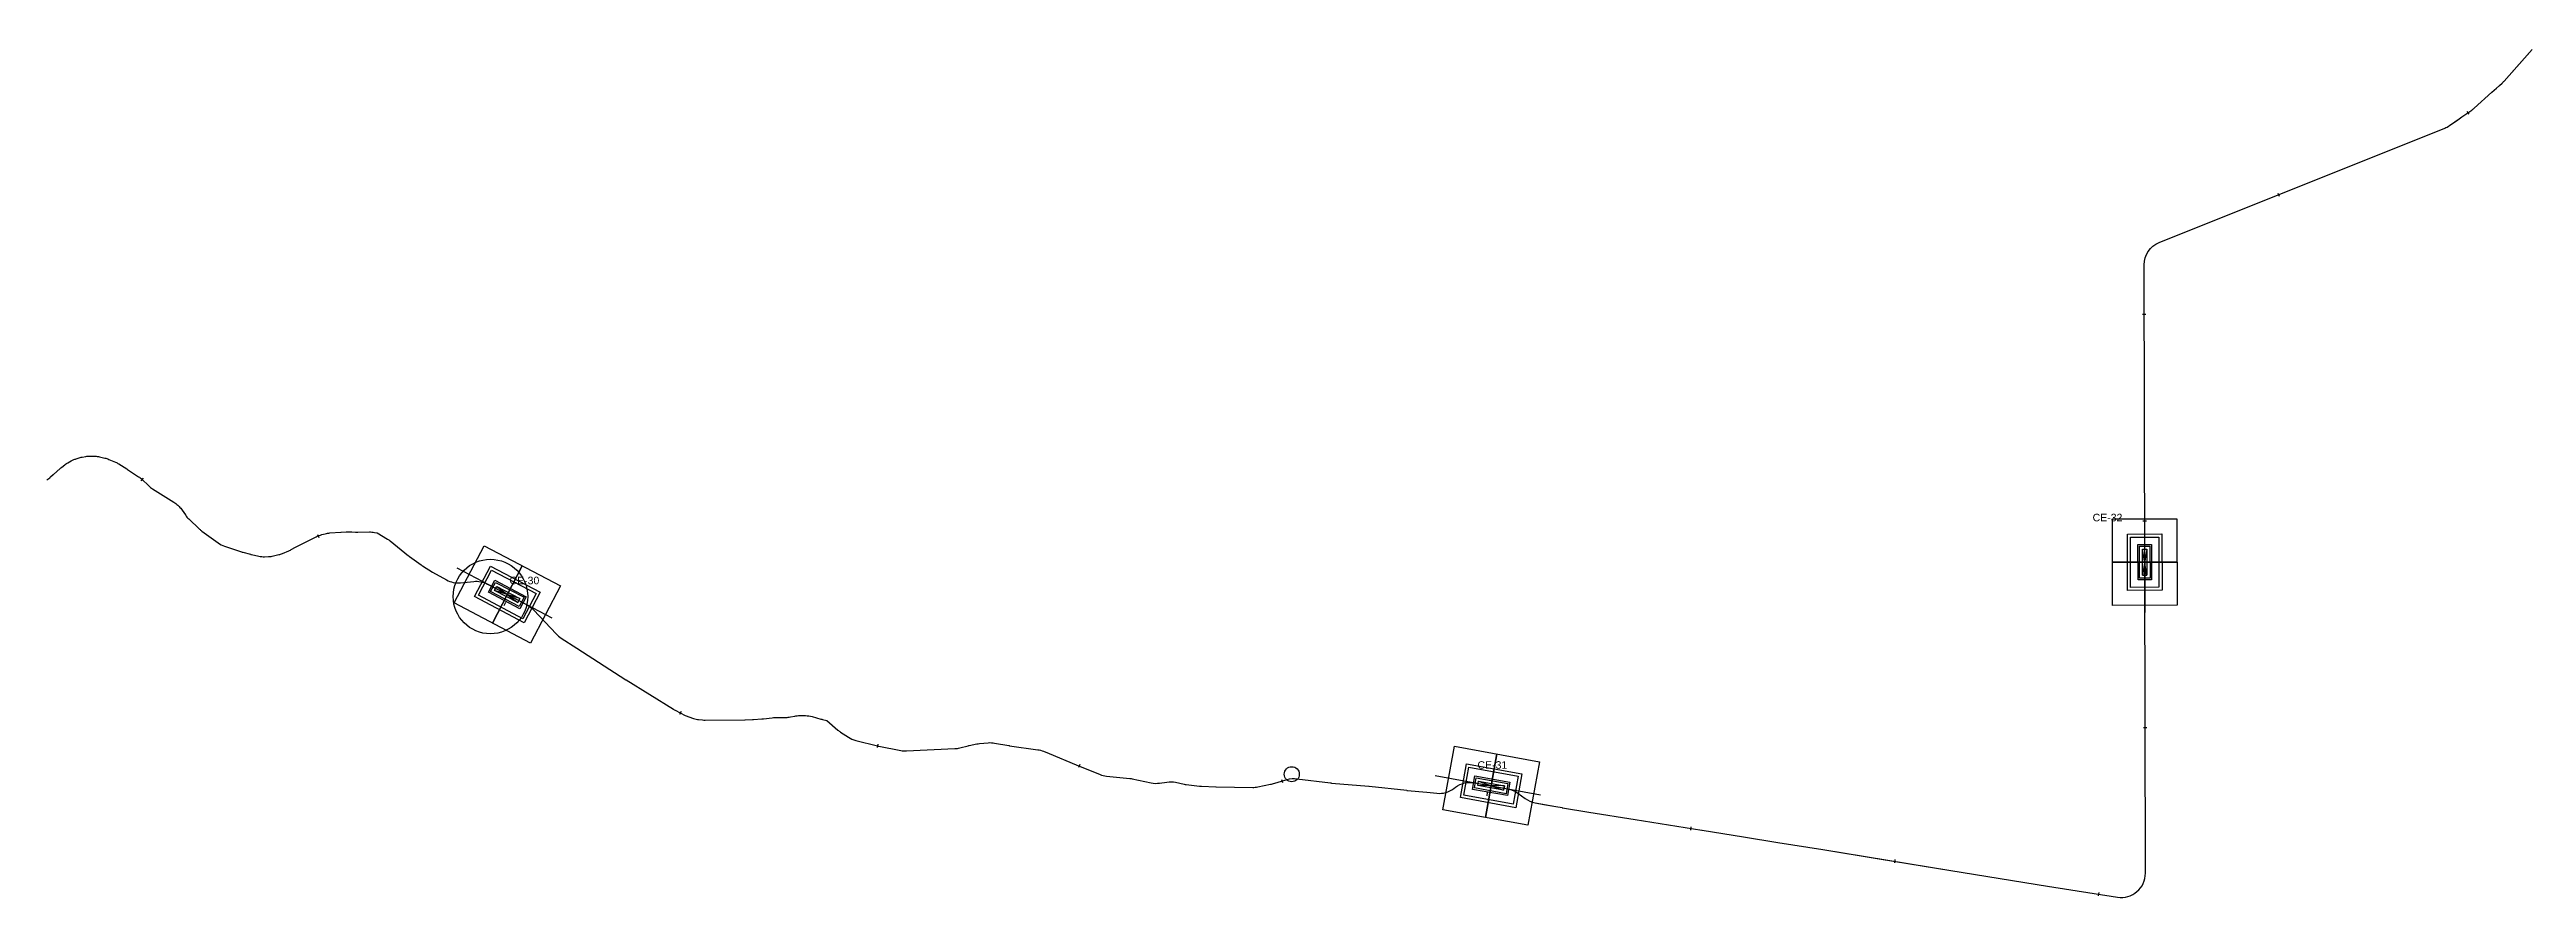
# Model space of a CAD drawing. Header units: metres. Extents: x 454908 to 510509, y 4717009 to 4730077.
# Drawn here: x 491577 to 493222, y 4723956 to 4724519 of the extents above; entities that cross this region are included whole.
import ezdxf

# ---------------------------------------------------------------- set-up
doc = ezdxf.new("R2010")
doc.units = ezdxf.units.M
doc.header["$LTSCALE"] = 0.01
doc.header["$MEASUREMENT"] = 0
doc.layers.get('0').update_dxf_attribs({"lineweight": 0})
for name, color, linetype in [('....pat directa', 5, 'Continuous'), ('10TRZ_LINEA_PK', 4, 'Continuous'), ('CE', 7, 'Continuous')]:
    doc.layers.add(name, color=color, linetype=linetype)
doc.layers.add('LEAR TRAMOS SUBTERRANEOS 2c', color=7, linetype='Continuous', lineweight=0)
doc.styles.get("Standard").update_dxf_attribs({"font": 'arial.ttf'})

# ---------------------------------------------------------------- blocks, each defined once
blk = doc.blocks.new('pkp')
at = {"layer": '10TRZ_LINEA_PK'}
blk.add_line((0, 1.125), (0, -1.125), dxfattribs=at)
blk = doc.blocks.new('lpkp')
at = {"layer": '10TRZ_LINEA_PK'}
blk.add_line((0, 1.125), (0, -1.125), dxfattribs=at)
blk = doc.blocks.new('A$Cf7c1e7a3')
at = {"color": 3}
for points in [[(17.8, 39.7), (43.2, 5.1)], [(17.8, 39.7), (43.2, 5.1)], [(43.2, 5.1), (17.8, 39.7)]]:
    blk.add_lwpolyline(points, dxfattribs=at)
at = {"layer": '10TRZ_LINEA_PK', "color": 5}
for points in [[(41, 56.6), (66.3, 22), (20, -11.9), (-5.3, 22.7)], [(38.8, 42.6), (52.4, 24.2), (22.2, 2.1), (8.7, 20.5)], [(37.4, 33), (42.7, 25.7), (23.7, 11.7), (18.3, 19.1)]]:
    blk.add_lwpolyline(points, close=True, dxfattribs=at)
at = {"layer": '10TRZ_LINEA_PK', "color": 41, "true_color": 0xf4ee51}
blk.add_lwpolyline([(0, 0), (57.5, 42.1)], dxfattribs=at)
at = {"layer": '10TRZ_LINEA_PK', "color": 1}
for points in [[(38.4, 39.8), (49.6, 24.6), (22.6, 4.9), (11.5, 20.1)], [(37.1, 31.5), (41.2, 25.9), (23.9, 13.3), (19.9, 18.8)], [(36.7, 28.7), (38.4, 26.3), (24.4, 16), (22.6, 18.4), (36.7, 28.7)]]:
    blk.add_lwpolyline(points, close=True, dxfattribs=at)
at = {"layer": '10TRZ_LINEA_PK', "color": 5}
blk.add_lwpolyline([(43.2, 5.1), (17.8, 39.7)], dxfattribs=at)
at = {"layer": '10TRZ_LINEA_PK', "color": 1}
blk.add_lwpolyline([(22.6, 18.4), (38.4, 26.3), (36.7, 28.7), (24.4, 16)], dxfattribs=at)

msp = doc.modelspace()

# ---------------------------------------------------------------- linework, layer by layer
at = {"layer": '....pat directa', "color": 7}
msp.add_lwpolyline([(491575.238, 4724233.289), (491577.088, 4724234.723, 0.01284982), (491577.725, 4724235.243), (491579.45, 4724236.728, 0.00436003), (491579.66, 4724236.912), (491584.13, 4724240.897, -0.0191903), (491585.077, 4724241.678), (491587.084, 4724243.208, -0.02285335), (491588.286, 4724244.04), (491588.442, 4724244.138, -0.01201004), (491589.103, 4724244.531), (491591.414, 4724245.83, -0.03122329), (491593.212, 4724246.697), (491593.89, 4724246.973, -0.01152953), (491594.579, 4724247.236), (491595.909, 4724247.708, -0.04323383), (491598.582, 4724248.404), (491601.064, 4724248.825, -0.0499237), (491604.243, 4724249.043), (491607.123, 4724248.952, -0.04851185), (491610.195, 4724248.556), (491613.715, 4724247.749, -0.04451845), (491616.419, 4724246.87), (491620.816, 4724244.994, -0.03673322), (491622.902, 4724243.917), (491628.329, 4724240.589, -0.00951032), (491628.842, 4724240.261), (491636.147, 4724235.389, -0.04325341), (491638.305, 4724233.664), (491642.857, 4724229.328, 0.04981615), (491645.366, 4724227.374), (491659.538, 4724218.451, -0.05141249), (491662.121, 4724216.427), (491662.983, 4724215.596, -0.05213842), (491665.124, 4724213.049), (491667.221, 4724209.951, 0.05479813), (491669.486, 4724207.287), (491676.57, 4724200.597, 0.03235812), (491678.162, 4724199.276), (491688.956, 4724191.449, 0.07571968), (491693.238, 4724189.24), (491704.386, 4724185.482, 0.01626628), (491705.382, 4724185.182), (491710.407, 4724183.845, 0.0112939), (491711.11, 4724183.675), (491715.979, 4724182.612, 0.0611207), (491719.859, 4724182.251), (491722.413, 4724182.326, 0.05337152), (491725.788, 4724182.788), (491729.337, 4724183.666, 0.03751821), (491731.615, 4724184.414), (491735.954, 4724186.211, 0.03484678), (491737.947, 4724187.204), (491739.927, 4724188.37, -0.01676395), (491740.869, 4724188.882), (491753.586, 4724195.26, -0.02066676), (491754.791, 4724195.803), (491755.976, 4724196.279, -0.03011732), (491757.802, 4724196.889), (491760.087, 4724197.501, -0.04900592), (491763.174, 4724198.011), (491770.534, 4724198.497, -0.00058934), (491770.571, 4724198.499), (491774.086, 4724198.723, -0.00376492), (491774.327, 4724198.737), (491775.875, 4724198.812, -0.02978803), (491777.78, 4724198.791), (491780.287, 4724198.613, 0.02141302), (491781.656, 4724198.575), (491789.425, 4724198.692, -0.05201645), (491792.732, 4724198.397), (491794.688, 4724198.015), (491801.391, 4724193.989, -0.03397707), (491803.172, 4724192.746), (491815.453, 4724182.88, 0.01250885), (491816.09, 4724182.395), (491823.841, 4724176.781, 0.01467424), (491824.618, 4724176.253), (491831.387, 4724171.933), (491840.588, 4724166.853, 0.15372686), (491850.01, 4724164.95), (491858.683, 4724165.871, -0.1483958), (491867.81, 4724164.126), (491894.22, 4724150.258, -0.08416456), (491898.473, 4724147.015), (491913.621, 4724130.801, 0.06264756), (491916.69, 4724128.246), (491927.12, 4724121.573, -0.00085126), (491927.166, 4724121.544), (491959.684, 4724100.584, 0.00432376), (491959.918, 4724100.436), (491991.32, 4724080.956, 0.02023941), (491992.447, 4724080.318), (491999.18, 4724076.862, 0.04097714), (492001.599, 4724075.861), (492004.768, 4724074.844, 0.05322273), (492008.094, 4724074.156), (492010.724, 4724073.898, 0.02648672), (492012.417, 4724073.822), (492038.844, 4724074.037, 0.00296597), (492039.034, 4724074.039), (492043.782, 4724074.134, 0.01058148), (492044.458, 4724074.162), (492050.17, 4724074.519, 0.01533548), (492051.147, 4724074.61), (492056.864, 4724075.32, -0.02809714), (492058.657, 4724075.441), (492066.033, 4724075.525, 0.04704403), (492069.021, 4724075.841), (492071.934, 4724076.429, -0.05012534), (492075.118, 4724076.746), (492079.126, 4724076.742, -0.06948057), (492083.508, 4724076.126), (492089.306, 4724074.468, 0.01639613), (492090.324, 4724074.213), (492093.186, 4724073.594), (492100.618, 4724067.112, 0.03398255), (492102.349, 4724065.798), (492107.584, 4724062.358, 0.08393392), (492112.468, 4724060.213), (492126.873, 4724056.59, 0.01471414), (492127.792, 4724056.388), (492142.448, 4724053.607, 0.05860115), (492146.177, 4724053.344), (492178.327, 4724054.843, 0.05088664), (492181.539, 4724055.323), (492187.081, 4724056.738, -0.01166045), (492187.808, 4724056.906), (492192.758, 4724057.926, -0.02794905), (492194.526, 4724058.189), (492200.415, 4724058.73, -0.06701488), (492204.681, 4724058.549), (492214.047, 4724056.883, 0.00850988), (492214.585, 4724056.796), (492233.304, 4724054.119, -0.06230156), (492237.135, 4724053.073), (492240.866, 4724051.536), (492258.806, 4724044.142, 0.00145282), (492258.892, 4724044.107), (492274.679, 4724037.707, 0.07048434), (492279.034, 4724036.621), (492294.449, 4724035.018, -0.0257989), (492296.079, 4724034.763), (492308.667, 4724032.121, 0.08815842), (492314.263, 4724031.948), (492319.129, 4724032.658, -0.08968571), (492324.82, 4724032.465), (492330.461, 4724031.245, 0.02345657), (492331.941, 4724030.997), (492340.752, 4724029.943, 0.02198807), (492342.154, 4724029.838), (492351.671, 4724029.541, 0.00339959), (492351.888, 4724029.536), (492376.062, 4724029.112, 0.05449771), (492379.525, 4724029.429), (492387.959, 4724031.141, 0.02158159), (492389.299, 4724031.474), (492398.971, 4724034.324, -0.10323913), (492405.487, 4724034.851), (492427.705, 4724032.061, 0.00971351), (492428.324, 4724031.995), (492453.147, 4724029.853, -0.00511344), (492453.473, 4724029.821), (492478.488, 4724027.146, 0.00204905), (492478.618, 4724027.132), (492491.739, 4724025.838), (492498.388, 4724025.175, 0.1899594), (492509.677, 4724028.373), (492510.737, 4724029.182, -0.21081892), (492523.297, 4724032.202), (492545.548, 4724028.163, -0.114815), (492552.204, 4724025.284), (492556.97, 4724021.759, 0.114815), (492563.627, 4724018.88), (492569.524, 4724017.809), (492577.337, 4724016.391, 0.001888), (492577.456, 4724016.37), (492581.618, 4724015.647, 0.00218466), (492581.756, 4724015.623), (492599.377, 4724012.72, 0.00079786), (492599.427, 4724012.712), (492630.165, 4724007.748, 0.00008085), (492630.17, 4724007.748), (492674.444, 4724000.613, 0.00086244), (492674.498, 4724000.604), (492702.122, 4723996.25, -0.00047946), (492702.153, 4723996.246), (492724.919, 4723992.613, -0.00057035), (492724.955, 4723992.607), (492754.789, 4723987.776, 0.00000542), (492754.789, 4723987.776), (492792.145, 4723981.729), (492839.795, 4723974.014, -0.00000145), (492839.795, 4723974.014), (492904.032, 4723963.614, -0.00000164), (492904.032, 4723963.614), (492950.487, 4723956.235, 0.46180639), (492968.997, 4723972.072), (492968.116, 4724375.945, -0.30717552), (492978.169, 4724390.833), (493167.777, 4724466.757, 0.05710797), (493170.983, 4724468.487), (493175.542, 4724471.667), (493179.188, 4724474.211), (493185.788, 4724478.814, 0.03006493), (493187.296, 4724480.007), (493199.176, 4724490.622, 0.00004334), (493199.178, 4724490.624), (493202.113, 4724493.248, 0.00026403), (493202.125, 4724493.259), (493204.199, 4724495.117), (493205.933, 4724496.67, 0.02905222), (493207.242, 4724497.988), (493210.519, 4724501.693), (493217.273, 4724509.33), (493225.788, 4724518.958, 0.00346212)], format="xyb", dxfattribs=at)
at = {"layer": '....pat directa'}
msp.add_circle((491869.837, 4724155.813), 24.754, dxfattribs=at)
at = {"layer": '....pat directa', "color": 3}
msp.add_circle((492402.039, 4724037.834), 5.003, dxfattribs=at)
at = {"layer": 'LEAR TRAMOS SUBTERRANEOS 2c'}
msp.add_lwpolyline([(491575.238, 4724233.289), (491577.088, 4724234.723, 0.01284982), (491577.725, 4724235.243), (491579.45, 4724236.728, 0.00436003), (491579.66, 4724236.912), (491584.13, 4724240.897, -0.0191903), (491585.077, 4724241.678), (491587.084, 4724243.208, -0.02285335), (491588.286, 4724244.04), (491588.442, 4724244.138, -0.01201004), (491589.103, 4724244.531), (491591.414, 4724245.83, -0.03122329), (491593.212, 4724246.697), (491593.89, 4724246.973, -0.01152953), (491594.579, 4724247.236), (491595.909, 4724247.708, -0.04323383), (491598.582, 4724248.404), (491601.064, 4724248.825, -0.0499237), (491604.243, 4724249.043), (491607.123, 4724248.952, -0.04851185), (491610.195, 4724248.556), (491613.715, 4724247.749, -0.04451845), (491616.419, 4724246.87), (491620.816, 4724244.994, -0.03673322), (491622.902, 4724243.917), (491628.329, 4724240.589, -0.00951032), (491628.842, 4724240.261), (491636.147, 4724235.389, -0.04325341), (491638.305, 4724233.664), (491642.857, 4724229.328, 0.04981615), (491645.366, 4724227.374), (491659.538, 4724218.451, -0.05141249), (491662.121, 4724216.427), (491662.983, 4724215.596, -0.05213842), (491665.124, 4724213.049), (491667.221, 4724209.951, 0.05479813), (491669.486, 4724207.287), (491676.57, 4724200.597, 0.03235812), (491678.162, 4724199.276), (491688.956, 4724191.449, 0.07571968), (491693.238, 4724189.24), (491704.386, 4724185.482, 0.01626628), (491705.382, 4724185.182), (491710.407, 4724183.845, 0.0112939), (491711.11, 4724183.675), (491715.979, 4724182.612, 0.0611207), (491719.859, 4724182.251), (491722.413, 4724182.326, 0.05337152), (491725.788, 4724182.788), (491729.337, 4724183.666, 0.03751821), (491731.615, 4724184.414), (491735.954, 4724186.211, 0.03484678), (491737.947, 4724187.204), (491739.927, 4724188.37, -0.01676395), (491740.869, 4724188.882), (491753.586, 4724195.26, -0.02066676), (491754.791, 4724195.803), (491755.976, 4724196.279, -0.03011732), (491757.802, 4724196.889), (491760.087, 4724197.501, -0.04900592), (491763.174, 4724198.011), (491770.534, 4724198.497, -0.00058934), (491770.571, 4724198.499), (491774.086, 4724198.723, -0.00376492), (491774.327, 4724198.737), (491775.875, 4724198.812, -0.02978803), (491777.78, 4724198.791), (491780.287, 4724198.613, 0.02141302), (491781.656, 4724198.575), (491789.425, 4724198.692, -0.05201645), (491792.732, 4724198.397), (491794.688, 4724198.015), (491801.391, 4724193.989, -0.03397707), (491803.172, 4724192.746), (491815.453, 4724182.88, 0.01250885), (491816.09, 4724182.395), (491823.841, 4724176.781, 0.01467424), (491824.618, 4724176.253), (491831.387, 4724171.933), (491840.588, 4724166.853, 0.15372686), (491850.01, 4724164.95), (491858.683, 4724165.871, -0.1483958), (491867.81, 4724164.126), (491894.22, 4724150.258, -0.08416456), (491898.473, 4724147.015), (491913.621, 4724130.801, 0.06264756), (491916.69, 4724128.246), (491927.12, 4724121.573, -0.00085126), (491927.166, 4724121.544), (491959.684, 4724100.584, 0.00432376), (491959.918, 4724100.436), (491991.32, 4724080.956, 0.02023941), (491992.447, 4724080.318), (491999.18, 4724076.862, 0.04097714), (492001.599, 4724075.861), (492004.768, 4724074.844, 0.05322273), (492008.094, 4724074.156), (492010.724, 4724073.898, 0.02648672), (492012.417, 4724073.822), (492038.844, 4724074.037, 0.00296597), (492039.034, 4724074.039), (492043.782, 4724074.134, 0.01058148), (492044.458, 4724074.162), (492050.17, 4724074.519, 0.01533548), (492051.147, 4724074.61), (492056.864, 4724075.32, -0.02809714), (492058.657, 4724075.441), (492066.033, 4724075.525, 0.04704403), (492069.021, 4724075.841), (492071.934, 4724076.429, -0.05012534), (492075.118, 4724076.746), (492079.126, 4724076.742, -0.06948057), (492083.508, 4724076.126), (492089.306, 4724074.468, 0.01639613), (492090.324, 4724074.213), (492093.186, 4724073.594), (492100.618, 4724067.112, 0.03398255), (492102.349, 4724065.798), (492107.584, 4724062.358, 0.08393392), (492112.468, 4724060.213), (492126.873, 4724056.59, 0.01471414), (492127.792, 4724056.388), (492142.448, 4724053.607, 0.05860115), (492146.177, 4724053.344), (492178.327, 4724054.843, 0.05088664), (492181.539, 4724055.323), (492187.081, 4724056.738, -0.01166045), (492187.808, 4724056.906), (492192.758, 4724057.926, -0.02794905), (492194.526, 4724058.189), (492200.415, 4724058.73, -0.06701488), (492204.681, 4724058.549), (492214.047, 4724056.883, 0.00850988), (492214.585, 4724056.796), (492233.304, 4724054.119, -0.06230156), (492237.135, 4724053.073), (492258.806, 4724044.142, 0.00145282), (492258.892, 4724044.107), (492274.679, 4724037.707, 0.07048434), (492279.034, 4724036.621), (492294.449, 4724035.018, -0.0257989), (492296.079, 4724034.763), (492308.667, 4724032.121, 0.08815842), (492314.263, 4724031.948), (492319.129, 4724032.658, -0.08968571), (492324.82, 4724032.465), (492330.461, 4724031.245, 0.02345657), (492331.941, 4724030.997), (492340.752, 4724029.943, 0.02198807), (492342.154, 4724029.838), (492351.671, 4724029.541, 0.00339959), (492351.888, 4724029.536), (492376.062, 4724029.112, 0.05449771), (492379.525, 4724029.429), (492387.959, 4724031.141, 0.02158159), (492389.299, 4724031.474), (492398.971, 4724034.324, -0.10323913), (492405.487, 4724034.851), (492427.705, 4724032.061, 0.00971351), (492428.324, 4724031.995), (492453.147, 4724029.853, -0.00511344), (492453.473, 4724029.821), (492478.488, 4724027.146, 0.00204905), (492478.618, 4724027.132), (492491.739, 4724025.838), (492498.388, 4724025.175, 0.1899594), (492509.677, 4724028.373), (492510.737, 4724029.182, -0.21081892), (492523.297, 4724032.202), (492545.548, 4724028.163, -0.114815), (492552.204, 4724025.284), (492556.97, 4724021.759, 0.114815), (492563.627, 4724018.88), (492577.337, 4724016.391, 0.001888), (492577.456, 4724016.37), (492581.618, 4724015.647, 0.00218466), (492581.756, 4724015.623), (492599.377, 4724012.72, 0.00079786), (492599.427, 4724012.712), (492630.165, 4724007.748, 0.00008085), (492630.17, 4724007.748), (492674.444, 4724000.613, 0.00086244), (492674.498, 4724000.604), (492702.122, 4723996.25, -0.00047946), (492702.153, 4723996.246), (492724.919, 4723992.613, -0.00057035), (492724.955, 4723992.607), (492754.789, 4723987.776, 0.00000542), (492754.789, 4723987.776), (492839.795, 4723974.014, -0.00000145), (492839.795, 4723974.014), (492904.032, 4723963.614, -0.00000164), (492904.032, 4723963.614), (492950.487, 4723956.235, 0.46180639), (492968.997, 4723972.072), (492968.116, 4724375.945, -0.30717552), (492978.169, 4724390.833), (493167.777, 4724466.757, 0.05710797), (493170.983, 4724468.487), (493185.788, 4724478.814, 0.03006493), (493187.296, 4724480.007), (493199.176, 4724490.622, 0.00004334), (493199.178, 4724490.624), (493202.113, 4724493.248, 0.00026403), (493202.125, 4724493.259), (493205.933, 4724496.67, 0.02905222), (493207.242, 4724497.988), (493225.788, 4724518.958, 0.00346212)], format="xyb", dxfattribs=at)

# ---------------------------------------------------------------- block references
at = {"layer": '10TRZ_LINEA_PK'}
for name, p, rotation in [('lpkp', (493183.041, 4724476.898), 34.89629911772185), ('lpkp', (493057.446, 4724422.578), 21.82231609485679), ('lpkp', (492968.188, 4724343.216), 90.12502037511344), ('lpkp', (491638.449, 4724233.526), 316.3950234916073), ('lpkp', (491755.392, 4724196.045), 21.89859084182424), ('pkp', (492968.487, 4724206.016), 90.12502037511344), ('pkp', (491879.25, 4724150.729), 335.4354592773572), ('lpkp', (491995.877, 4724078.558), 332.8248522268302), ('lpkp', (492968.786, 4724068.816), 90.12502040962825), ('lpkp', (492126.833, 4724056.601), 345.9445493999403), ('lpkp', (492260.865, 4724043.307), 337.9341312242498), ('lpkp', (492395.6, 4724033.331), 16.41809025353778), ('pkp', (492531.686, 4724024.678), 349.7108726393579), ('lpkp', (492666.962, 4724001.819), 350.8456414844225), ('lpkp', (492802.426, 4723980.064), 350.8039422014838), ('lpkp', (492937.879, 4723958.238), 350.9738411727211)]:
    msp.add_blockref(name, p, dxfattribs=dict(at, rotation=rotation))
at = {"layer": '10TRZ_LINEA_PK', "color": 1}
for p, rotation in [((492968.464, 4724216.454), 233.9002685920353), ((491847.517, 4724174.782), 296.0710918773131), ((492497.196, 4724036.94), 313.486121064586)]:
    msp.add_blockref('A$Cf7c1e7a3', p, dxfattribs=dict(at, rotation=rotation))

# ---------------------------------------------------------------- texts
at = {"layer": 'CE', "char_height": 5, "attachment_point": 1}
for s, heights, insert in [('CE-32', [0], (492933.907, 4724210.76)), ('CE-30', [5.171], (491882.47, 4724168.969)), ('CE-31', [0], (492525.374, 4724046.466))]:
    msp.add_mtext_dynamic_manual_height_columns(s, width=18.40819, gutter_width=204.745, heights=heights, dxfattribs=dict(at, insert=insert))

doc.saveas('drawing.dxf')
